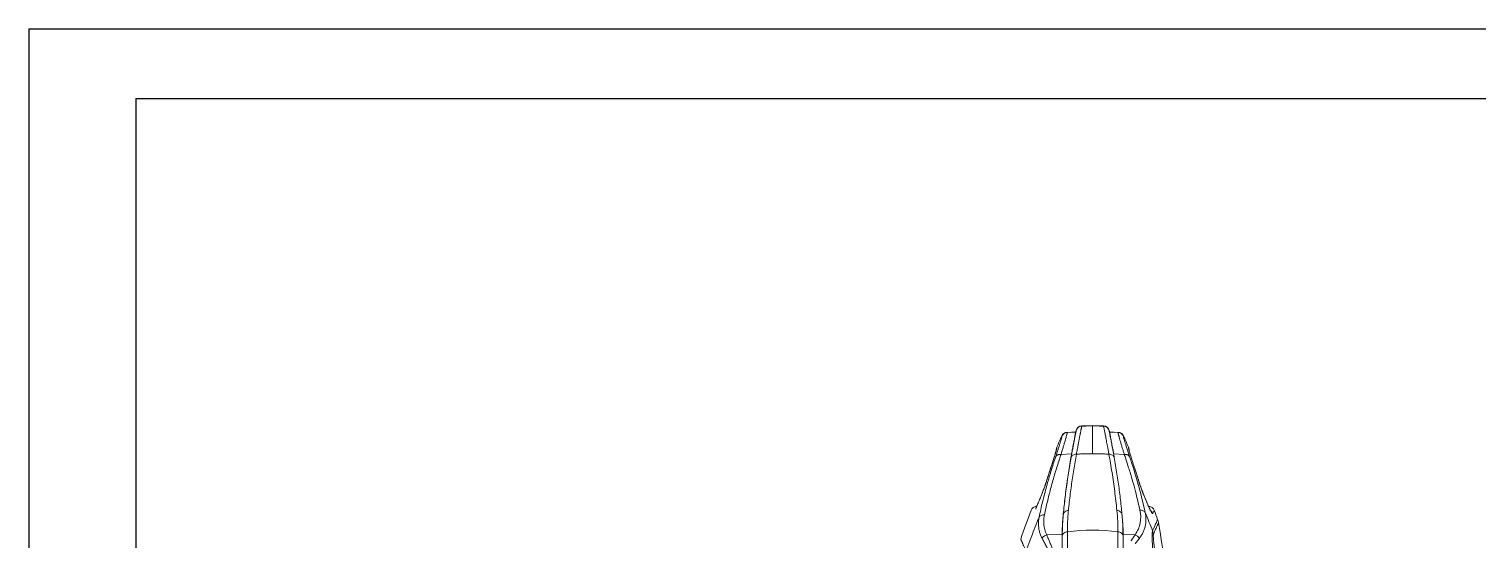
# Model space of a CAD drawing. Header units: inches. Extents: x 1127 to 2406, y 573 to 922.
# Drawn here: x 1127.1 to 1245.7, y 770.2 to 812 of the extents above; entities that cross this region are included whole.
import ezdxf

# ---------------------------------------------------------------- set-up
doc = ezdxf.new("R2010")
doc.units = ezdxf.units.IN

msp = doc.modelspace()

# ---------------------------------------------------------------- linework, layer by layer
for p, q in [((1127.067, 811.959), (1465.086, 811.959)), ((1127.067, 811.959), (1127.067, 572.957)), ((1135.814, 806.269), (1459.395, 806.269)), ((1135.814, 806.269), (1135.814, 578.647))]:
    msp.add_line(p, q)
at = {"color": 7, "linetype": 'Continuous', "lineweight": 15}
for p, q in [((1213.305, 779.45), (1213.305, 779.431)), ((1215.092, 779.431), (1215.092, 779.45)), ((1211.673, 778.629), (1211.672, 778.631)), ((1212.807, 778.961), (1212.101, 778.924)), ((1212.102, 778.922), (1212.101, 778.924)), ((1212.11, 778.907), (1212.804, 778.943)), ((1212.842, 779.049), (1212.842, 779.069)), ((1215.556, 779.069), (1215.556, 779.049)), ((1215.59, 778.961), (1216.296, 778.924)), ((1215.593, 778.943), (1216.287, 778.907)), ((1216.296, 778.924), (1216.295, 778.922)), ((1216.725, 778.629), (1216.726, 778.631)), ((1211.26, 777.704), (1211.259, 777.707)), ((1212.475, 777.153), (1211.609, 777.118)), ((1212.485, 777.49), (1212.538, 777.49)), ((1215.913, 777.49), (1215.86, 777.49)), ((1215.923, 777.152), (1216.789, 777.118)), ((1217.18, 777.531), (1217.136, 777.711)), ((1217.138, 777.707), (1217.137, 777.704)), ((1217.175, 777.541), (1217.179, 777.479)), ((1210.717, 775.854), (1210.45, 775.013)), ((1217.952, 775), (1217.681, 775.855)), ((1210.434, 770.523), (1211.698, 770.555)), ((1211.712, 770.458), (1211.712, 767.922)), ((1212.125, 770.78), (1212.125, 767.974)), ((1216.272, 770.78), (1216.272, 767.974)), ((1216.686, 770.458), (1216.686, 767.922)), ((1217.669, 770.531), (1216.699, 770.555))]:
    msp.add_line(p, q, dxfattribs=at)
at = {"color": 8, "linetype": 'Continuous', "lineweight": 15}
for p, q in [((1211.68, 778.613), (1211.673, 778.629)), ((1212.11, 778.907), (1212.102, 778.922)), ((1216.295, 778.922), (1216.287, 778.907)), ((1216.717, 778.613), (1216.725, 778.629)), ((1211.267, 777.682), (1211.26, 777.704)), ((1212.485, 777.472), (1212.535, 777.472)), ((1215.863, 777.472), (1215.913, 777.472)), ((1217.137, 777.704), (1217.13, 777.682))]:
    msp.add_line(p, q, dxfattribs=at)
at = {"color": 7, "linetype": 'Continuous', "lineweight": 15}
for centre, radius, start, end in [((1213.327, 778.951), 0.5, 92.56088, 166.34135), ((1214.199, 759.47), 20, 87.43912, 92.56088), ((1215.07, 778.951), 0.5, 13.65865, 87.43912), ((1303.332, 737.197), 100.59, 155.67522, 156.25172), ((1261.671, 767.203), 50.25, 166.34135, 166.64487), ((1166.727, 767.203), 50.25, 13.35513, 13.65865), ((1125.066, 737.197), 100.59, 23.74829, 24.32479), ((1303.332, 737.197), 100.59, 159.43005, 160.85502), ((1259.86, 766.182), 48.44, 172.83713, 173.0416), ((1168.538, 766.182), 48.44, 6.9584, 7.16287), ((1214.199, 754.06), 16.848, 82.9307, 97.0693)]:
    msp.add_arc(centre, radius, start, end, dxfattribs=at)
for points, knots in [([(1212.842, 779.049), (1212.867, 779.153), (1212.927, 779.249), (1213.093, 779.385), (1213.198, 779.426), (1213.305, 779.431)], [0, 0, 0, 0, 0.5, 0.5, 1, 1, 1, 1]), ([(1212.868, 777.134), (1212.88, 777.202), (1212.904, 777.336), (1212.939, 777.526), (1212.972, 777.705), (1213.003, 777.873), (1213.033, 778.031), (1213.061, 778.179), (1213.087, 778.317), (1213.112, 778.445), (1213.135, 778.563), (1213.156, 778.673), (1213.176, 778.773), (1213.194, 778.865), (1213.21, 778.948), (1213.225, 779.024), (1213.238, 779.092), (1213.25, 779.152), (1213.261, 779.206), (1213.27, 779.253), (1213.278, 779.294), (1213.285, 779.328), (1213.291, 779.358), (1213.295, 779.382), (1213.299, 779.401), (1213.302, 779.415), (1213.304, 779.425), (1213.305, 779.429), (1213.305, 779.431)], [0, 0, 0, 0, 0.0484036, 0.0960075, 0.1428126, 0.1888217, 0.2340376, 0.2784617, 0.322093, 0.3649305, 0.4069737, 0.4482222, 0.488676, 0.5283351, 0.5671993, 0.6052683, 0.6425418, 0.6790196, 0.7147017, 0.7495877, 0.7836776, 0.8169712, 0.8494682, 0.8811685, 0.9120721, 0.9421785, 0.9714879, 1, 1, 1, 1]), ([(1213.305, 779.431), (1213.379, 779.433), (1213.528, 779.439), (1213.751, 779.445), (1213.975, 779.449), (1214.124, 779.449), (1214.199, 779.449)], [0, 0, 0, 0, 0.2501188, 0.5000567, 0.7499662, 1, 1, 1, 1]), ([(1214.199, 779.449), (1214.199, 779.437), (1214.199, 779.38), (1214.199, 779.171), (1214.199, 779.02), (1214.199, 778.628), (1214.199, 778.388), (1214.199, 777.834), (1214.199, 777.519), (1214.199, 777.177)], [0, 0, 0, 0, 0.25, 0.25, 0.5, 0.5, 0.75, 0.75, 1, 1, 1, 1]), ([(1214.199, 779.449), (1214.199, 779.449), (1214.348, 779.449), (1214.647, 779.447), (1214.944, 779.436), (1215.092, 779.431)], [0, 0, 0, 0, 0.0000131, 0.4999602, 1, 1, 1, 1]), ([(1215.092, 779.431), (1215.093, 779.427), (1215.094, 779.421), (1215.099, 779.397), (1215.106, 779.362), (1215.116, 779.313), (1215.128, 779.248), (1215.144, 779.167), (1215.164, 779.068), (1215.187, 778.949), (1215.215, 778.809), (1215.247, 778.647), (1215.283, 778.461), (1215.323, 778.25), (1215.368, 778.013), (1215.418, 777.748), (1215.472, 777.457), (1215.51, 777.243), (1215.53, 777.135)], [0, 0, 0, 0, 0.0467522, 0.0956082, 0.146567, 0.1996279, 0.2547899, 0.3120524, 0.3714147, 0.4328757, 0.4964345, 0.5620898, 0.6298413, 0.6996881, 0.7716286, 0.8456585, 0.9217784, 1, 1, 1, 1]), ([(1215.556, 779.049), (1215.532, 779.146), (1215.474, 779.246), (1215.302, 779.388), (1215.193, 779.426), (1215.092, 779.431)], [0, 0, 0, 0, 0.5, 0.5, 1, 1, 1, 1]), ([(1211.177, 776.938), (1211.194, 776.989), (1211.228, 777.092), (1211.275, 777.237), (1211.321, 777.376), (1211.364, 777.508), (1211.424, 777.697), (1211.496, 777.924), (1211.569, 778.162), (1211.624, 778.351), (1211.657, 778.477), (1211.675, 778.553), (1211.683, 778.597), (1211.681, 778.608), (1211.68, 778.613)], [0, 0, 0, 0, 0.05032533, 0.10042492, 0.15035863, 0.20018694, 0.24997079, 0.37521446, 0.49989831, 0.6246382, 0.74988319, 0.83288266, 0.91616023, 1, 1, 1, 1]), ([(1211.609, 777.118), (1211.613, 777.134), (1211.63, 777.189), (1211.661, 777.297), (1211.704, 777.439), (1211.75, 777.587), (1211.8, 777.753), (1211.866, 777.974), (1211.936, 778.208), (1211.997, 778.424), (1212.043, 778.589), (1212.077, 778.721), (1212.1, 778.819), (1212.112, 778.885), (1212.111, 778.899), (1212.11, 778.907)], [0, 0, 0, 0, 0.01435383, 0.05027666, 0.10031406, 0.15097321, 0.20063256, 0.2758509, 0.40169368, 0.50098553, 0.60045847, 0.70006525, 0.79987175, 0.89988732, 1, 1, 1, 1]), ([(1212.104, 778.924), (1212.059, 778.919), (1211.968, 778.907), (1211.842, 778.843), (1211.736, 778.749), (1211.692, 778.668), (1211.671, 778.628)], [0, 0, 0, 0, 0.245157, 0.5, 0.754843, 1, 1, 1, 1]), ([(1211.68, 778.613), (1211.716, 778.692), (1211.777, 778.767), (1211.931, 778.873), (1212.023, 778.902), (1212.11, 778.907)], [0, 0, 0, 0, 0.5, 0.5, 1, 1, 1, 1]), ([(1212.432, 776.87), (1212.443, 776.934), (1212.466, 777.061), (1212.5, 777.244), (1212.532, 777.418), (1212.564, 777.585), (1212.594, 777.744), (1212.622, 777.894), (1212.666, 778.121), (1212.72, 778.397), (1212.767, 778.638), (1212.797, 778.798), (1212.817, 778.901), (1212.831, 778.978), (1212.84, 779.03), (1212.841, 779.043), (1212.842, 779.049)], [0, 0, 0, 0, 0.0483474, 0.0965588, 0.1446834, 0.1927706, 0.2408695, 0.2890291, 0.3372976, 0.47182, 0.606196, 0.6850271, 0.7636285, 0.8421955, 0.920922, 1, 1, 1, 1]), ([(1212.779, 778.792), (1212.779, 778.788), (1212.779, 778.782), (1212.775, 778.759), (1212.77, 778.726), (1212.762, 778.682), (1212.752, 778.628), (1212.74, 778.564), (1212.726, 778.49), (1212.71, 778.405), (1212.687, 778.284), (1212.656, 778.118), (1212.613, 777.893), (1212.565, 777.638), (1212.512, 777.356), (1212.474, 777.144), (1212.454, 777.038)], [0, 0, 0, 0, 0.056199, 0.1121721, 0.1679732, 0.2236571, 0.2792794, 0.3348957, 0.3905622, 0.446335, 0.5022701, 0.6022821, 0.7017146, 0.8009109, 0.9002216, 1, 1, 1, 1]), ([(1212.804, 778.943), (1212.804, 778.94), (1212.802, 778.933), (1212.798, 778.91), (1212.792, 778.875), (1212.783, 778.826), (1212.771, 778.761), (1212.756, 778.678), (1212.737, 778.576), (1212.704, 778.398), (1212.654, 778.127), (1212.587, 777.762), (1212.528, 777.44), (1212.491, 777.237), (1212.475, 777.153)], [0, 0, 0, 0, 0.0538806, 0.1100271, 0.1685465, 0.2295873, 0.2933296, 0.3598195, 0.4289889, 0.5007512, 0.6736848, 0.8138376, 0.922283, 1, 1, 1, 1]), ([(1212.804, 778.943), (1212.805, 778.948), (1212.807, 778.959), (1212.807, 778.961), (1212.807, 778.961)], [0, 0, 0, 0, 0.50005107, 1, 1, 1, 1]), ([(1215.556, 779.049), (1215.556, 779.046), (1215.556, 779.04), (1215.559, 779.019), (1215.564, 778.99), (1215.571, 778.951), (1215.58, 778.904), (1215.591, 778.847), (1215.603, 778.781), (1215.618, 778.707), (1215.644, 778.571), (1215.688, 778.344), (1215.748, 778.034), (1215.806, 777.734), (1215.856, 777.468), (1215.909, 777.182), (1215.947, 776.974), (1215.966, 776.87)], [0, 0, 0, 0, 0.04658437, 0.09301411, 0.13932781, 0.18556452, 0.23176361, 0.2779647, 0.32420754, 0.37053191, 0.41697754, 0.55021193, 0.68376508, 0.7628189, 0.84173145, 0.92071919, 1, 1, 1, 1]), ([(1215.943, 777.038), (1215.932, 777.097), (1215.911, 777.217), (1215.88, 777.384), (1215.85, 777.544), (1215.822, 777.694), (1215.795, 777.836), (1215.77, 777.968), (1215.747, 778.091), (1215.725, 778.205), (1215.7, 778.338), (1215.673, 778.477), (1215.649, 778.608), (1215.631, 778.705), (1215.62, 778.77), (1215.619, 778.784), (1215.618, 778.792)], [0, 0, 0, 0, 0.0555165, 0.1108408, 0.1660333, 0.2211547, 0.2762656, 0.331426, 0.3866955, 0.4421328, 0.4977957, 0.5983432, 0.6985114, 0.7986276, 0.899017, 1, 1, 1, 1]), ([(1216.287, 778.907), (1216.287, 778.904), (1216.285, 778.897), (1216.288, 778.875), (1216.293, 778.844), (1216.301, 778.802), (1216.313, 778.751), (1216.329, 778.689), (1216.347, 778.618), (1216.369, 778.537), (1216.394, 778.447), (1216.422, 778.347), (1216.467, 778.19), (1216.532, 777.97), (1216.607, 777.723), (1216.666, 777.528), (1216.709, 777.389), (1216.75, 777.252), (1216.776, 777.162), (1216.789, 777.118)], [0, 0, 0, 0, 0.053888, 0.1077558, 0.1615934, 0.2154053, 0.2691918, 0.3229494, 0.3766767, 0.4303724, 0.4840334, 0.5376523, 0.5912257, 0.7142709, 0.8223808, 0.8692774, 0.9171387, 0.9600238, 1, 1, 1, 1]), ([(1216.287, 778.907), (1216.374, 778.902), (1216.466, 778.873), (1216.62, 778.767), (1216.681, 778.692), (1216.717, 778.613)], [0, 0, 0, 0, 0.5, 0.5, 1, 1, 1, 1]), ([(1216.729, 778.624), (1216.707, 778.664), (1216.663, 778.747), (1216.557, 778.841), (1216.431, 778.907), (1216.338, 778.919), (1216.293, 778.924)], [0, 0, 0, 0, 0.2448597, 0.4996968, 0.7546945, 1, 1, 1, 1]), ([(1217.221, 776.938), (1217.05, 777.453), (1216.917, 777.868), (1216.746, 778.439), (1216.708, 778.594), (1216.717, 778.613)], [0, 0, 0, 0, 0.5, 0.5, 1, 1, 1, 1]), ([(1210.248, 772.163), (1210.286, 772.342), (1210.362, 772.7), (1210.486, 773.235), (1210.616, 773.77), (1210.754, 774.305), (1210.957, 775.049), (1211.181, 775.8), (1211.401, 776.491), (1211.522, 776.863), (1211.585, 777.05), (1211.609, 777.118)], [0, 0, 0, 0, 0.1075976, 0.2151956, 0.3227931, 0.4303904, 0.5379879, 0.7729935, 0.8860945, 0.9584399, 1, 1, 1, 1]), ([(1211.223, 777.487), (1211.219, 777.474), (1211.21, 777.445), (1211.159, 777.257), (1211.075, 776.983), (1210.969, 776.645), (1210.852, 776.281), (1210.764, 776.012), (1210.72, 775.881)], [0, 0, 0, 0, 0.1567444, 0.3392934, 0.5256444, 0.6969198, 0.8524283, 1, 1, 1, 1]), ([(1210.741, 775.935), (1210.76, 775.992), (1210.797, 776.104), (1210.849, 776.262), (1210.898, 776.413), (1210.944, 776.555), (1210.986, 776.689), (1211.026, 776.814), (1211.062, 776.931), (1211.096, 777.039), (1211.126, 777.138), (1211.154, 777.229), (1211.178, 777.311), (1211.199, 777.385), (1211.218, 777.45), (1211.233, 777.507), (1211.246, 777.556), (1211.255, 777.597), (1211.262, 777.63), (1211.267, 777.655), (1211.269, 777.673), (1211.268, 777.679), (1211.267, 777.682)], [0, 0, 0, 0, 0.0541984, 0.1079637, 0.1612769, 0.2141432, 0.2665733, 0.3185704, 0.3701286, 0.4212405, 0.4719099, 0.522139, 0.5719229, 0.6212648, 0.670166, 0.7186236, 0.7666338, 0.814192, 0.8613028, 0.9079788, 0.9542189, 1, 1, 1, 1]), ([(1211.177, 776.938), (1211.184, 776.95), (1211.198, 776.974), (1211.226, 777.007), (1211.26, 777.038), (1211.306, 777.068), (1211.367, 777.096), (1211.431, 777.113), (1211.484, 777.119), (1211.524, 777.119), (1211.565, 777.117), (1211.594, 777.118), (1211.609, 777.118)], [0, 0, 0, 0, 0.0963894, 0.1954168, 0.2965108, 0.3990194, 0.5497213, 0.700219, 0.7755681, 0.8500923, 0.9266033, 1, 1, 1, 1]), ([(1211.262, 777.711), (1211.247, 777.671), (1211.215, 777.59), (1211.219, 777.497), (1211.22, 777.449)], [0, 0, 0, 0, 0.4849308, 1, 1, 1, 1]), ([(1212.454, 777.038), (1212.411, 776.798), (1212.325, 776.319), (1212.21, 775.601), (1212.105, 774.885), (1212.009, 774.173), (1211.923, 773.463), (1211.845, 772.756), (1211.8, 772.285), (1211.777, 772.05)], [0, 0, 0, 0, 0.1448688, 0.2890284, 0.4325005, 0.5753084, 0.7174765, 0.8590312, 1, 1, 1, 1]), ([(1212.868, 777.134), (1212.829, 776.923), (1212.751, 776.498), (1212.644, 775.855), (1212.544, 775.204), (1212.451, 774.545), (1212.364, 773.878), (1212.285, 773.203), (1212.238, 772.751), (1212.215, 772.523)], [0, 0, 0, 0, 0.1377927, 0.2772556, 0.4183999, 0.5612362, 0.7057751, 0.8520264, 1, 1, 1, 1]), ([(1212.432, 776.87), (1212.448, 776.94), (1212.499, 777.013), (1212.661, 777.111), (1212.768, 777.135), (1212.868, 777.134)], [0, 0, 0, 0, 0.5, 0.5, 1, 1, 1, 1]), ([(1212.868, 777.134), (1212.978, 777.141), (1213.199, 777.154), (1213.532, 777.167), (1213.865, 777.176), (1214.087, 777.177), (1214.199, 777.177)], [0, 0, 0, 0, 0.24961274, 0.49947143, 0.7495944, 1, 1, 1, 1]), ([(1214.199, 777.177), (1214.31, 777.177), (1214.534, 777.176), (1214.867, 777.167), (1215.199, 777.154), (1215.42, 777.141), (1215.53, 777.135)], [0, 0, 0, 0, 0.2513939, 0.5018463, 0.7513754, 1, 1, 1, 1]), ([(1216.183, 772.523), (1216.155, 772.789), (1216.101, 773.315), (1216.006, 774.101), (1215.902, 774.875), (1215.788, 775.638), (1215.665, 776.391), (1215.575, 776.888), (1215.53, 777.135)], [0, 0, 0, 0, 0.1724672, 0.3425928, 0.5103924, 0.6758821, 0.8390788, 1, 1, 1, 1]), ([(1215.966, 776.87), (1215.95, 776.94), (1215.899, 777.013), (1215.737, 777.111), (1215.629, 777.135), (1215.53, 777.135)], [0, 0, 0, 0, 0.5, 0.5, 1, 1, 1, 1]), ([(1216.789, 777.118), (1216.83, 776.997), (1216.954, 776.632), (1217.123, 776.104), (1217.309, 775.492), (1217.497, 774.847), (1217.768, 773.852), (1217.951, 773.058), (1218.068, 772.545)], [0, 0, 0, 0, 0.079817, 0.2410191, 0.3483986, 0.4819939, 0.6648687, 1, 1, 1, 1]), ([(1216.789, 777.118), (1216.802, 777.118), (1216.831, 777.117), (1216.878, 777.117), (1216.934, 777.115), (1216.994, 777.107), (1217.054, 777.086), (1217.108, 777.059), (1217.155, 777.024), (1217.194, 776.983), (1217.212, 776.953), (1217.221, 776.938)], [0, 0, 0, 0, 0.066042, 0.1489947, 0.2503317, 0.3817104, 0.5011183, 0.625814, 0.7492267, 0.8765844, 1, 1, 1, 1]), ([(1217.211, 777.357), (1217.2, 777.397), (1217.179, 777.473), (1217.169, 777.525), (1217.169, 777.518), (1217.169, 777.516)], [0, 0, 0, 0, 0.474711, 0.891919, 1, 1, 1, 1]), ([(1217.192, 777.407), (1217.209, 777.348), (1217.248, 777.211), (1217.348, 776.889), (1217.482, 776.465), (1217.598, 776.113), (1217.656, 775.935)], [0, 0, 0, 0, 0.19818529, 0.45990087, 0.72717176, 1, 1, 1, 1]), ([(1209.811, 771.969), (1209.856, 772.182), (1209.947, 772.608), (1210.095, 773.242), (1210.253, 773.872), (1210.42, 774.496), (1210.596, 775.115), (1210.78, 775.728), (1210.973, 776.335), (1211.109, 776.738), (1211.177, 776.938)], [0, 0, 0, 0, 0.1280478, 0.2552306, 0.3815453, 0.5069891, 0.631559, 0.7552524, 0.8780669, 1, 1, 1, 1]), ([(1210.741, 775.935), (1210.73, 775.912), (1210.717, 775.885), (1210.717, 775.854), (1210.717, 775.849)], [0, 0, 0, 0, 0.8393759, 1, 1, 1, 1]), ([(1212.432, 776.87), (1212.395, 776.659), (1212.32, 776.234), (1212.216, 775.59), (1212.119, 774.936), (1212.029, 774.272), (1211.945, 773.598), (1211.867, 772.913), (1211.821, 772.453), (1211.798, 772.222)], [0, 0, 0, 0, 0.1363606, 0.2748903, 0.4155856, 0.5584447, 0.7034675, 0.8506531, 1, 1, 1, 1]), ([(1215.966, 776.87), (1216.005, 776.644), (1216.085, 776.194), (1216.192, 775.521), (1216.29, 774.853), (1216.38, 774.189), (1216.461, 773.529), (1216.534, 772.874), (1216.578, 772.439), (1216.599, 772.222)], [0, 0, 0, 0, 0.1459691, 0.29085672, 0.43468786, 0.57748899, 0.71928809, 0.86011472, 1, 1, 1, 1]), ([(1217.68, 775.849), (1217.68, 775.854), (1217.68, 775.885), (1217.667, 775.912), (1217.656, 775.935)], [0, 0, 0, 0, 0.1601796, 1, 1, 1, 1]), ([(1209.714, 773.082), (1209.726, 773.108), (1209.767, 773.202), (1209.874, 773.458), (1209.992, 773.752), (1210.097, 774.022), (1210.158, 774.184), (1210.217, 774.343), (1210.265, 774.475), (1210.303, 774.582), (1210.332, 774.665), (1210.36, 774.744), (1210.411, 774.896), (1210.446, 775.007), (1210.474, 775.095)], [0, 0, 0, 0, 0.0410447, 0.149378, 0.3713018, 0.4470383, 0.5219943, 0.5968077, 0.6721196, 0.7144238, 0.7561359, 0.7973647, 0.8382231, 1, 1, 1, 1]), ([(1210.474, 775.095), (1210.463, 775.071), (1210.449, 775.042), (1210.449, 775.009), (1210.449, 775.003)], [0, 0, 0, 0, 0.7909986, 1, 1, 1, 1]), ([(1217.924, 775.095), (1217.931, 775.071), (1217.949, 775.013), (1217.986, 774.899), (1218.042, 774.733), (1218.115, 774.525), (1218.232, 774.203), (1218.394, 773.777), (1218.616, 773.234), (1218.82, 772.77), (1218.958, 772.489), (1219.032, 772.357), (1219.076, 772.293), (1219.108, 772.259), (1219.117, 772.267), (1219.121, 772.272)], [0, 0, 0, 0, 0.024992, 0.0621236, 0.1111761, 0.175883, 0.2386423, 0.3695317, 0.4989382, 0.6585154, 0.772165, 0.8301994, 0.8874585, 0.9440098, 1, 1, 1, 1]), ([(1218.921, 772.542), (1218.922, 772.543), (1218.926, 772.546), (1218.912, 772.576), (1218.876, 772.654), (1218.786, 772.843), (1218.659, 773.131), (1218.527, 773.441), (1218.411, 773.726), (1218.287, 774.041), (1218.161, 774.374), (1218.04, 774.713), (1217.979, 774.905), (1217.947, 775.004)], [0, 0, 0, 0, 0.0162122, 0.0466216, 0.0862814, 0.1940871, 0.3402778, 0.4277769, 0.5244263, 0.6300873, 0.7446405, 0.8679814, 1, 1, 1, 1]), ([(1210.234, 774.39), (1210.214, 774.336), (1210.165, 774.203), (1210.058, 773.924), (1209.927, 773.593), (1209.792, 773.266), (1209.717, 773.095), (1209.684, 773.019)], [0, 0, 0, 0, 0.1224861, 0.3008305, 0.5934354, 0.8178868, 1, 1, 1, 1]), ([(1209.597, 772.863), (1209.506, 772.858), (1209.408, 772.826), (1209.248, 772.709), (1209.187, 772.625), (1209.155, 772.54)], [0, 0, 0, 0, 0.5, 0.5, 1, 1, 1, 1]), ([(1209.684, 773.019), (1209.681, 773.013), (1209.662, 772.968), (1209.63, 772.898), (1209.579, 772.787), (1209.541, 772.702), (1209.521, 772.652), (1209.547, 772.642), (1209.553, 772.64)], [0, 0, 0, 0, 0.0285864, 0.1965744, 0.3557478, 0.5794642, 0.8934611, 1, 1, 1, 1]), ([(1209.752, 773.177), (1209.73, 773.126), (1209.678, 773.004), (1209.634, 772.908), (1209.609, 772.852)], [0, 0, 0, 0, 0.4144989, 1, 1, 1, 1]), ([(1211.798, 772.222), (1211.787, 772.095), (1211.764, 771.845), (1211.74, 771.478), (1211.723, 771.125), (1211.714, 770.787), (1211.712, 770.566), (1211.712, 770.458)], [0, 0, 0, 0, 0.2154593, 0.4232011, 0.6232153, 0.8154874, 1, 1, 1, 1]), ([(1212.215, 772.523), (1212.115, 772.516), (1212.009, 772.483), (1211.855, 772.371), (1211.809, 772.294), (1211.798, 772.222)], [0, 0, 0, 0, 0.5, 0.5, 1, 1, 1, 1]), ([(1212.215, 772.523), (1212.201, 772.375), (1212.173, 772.081), (1212.146, 771.642), (1212.129, 771.209), (1212.126, 770.922), (1212.125, 770.78)], [0, 0, 0, 0, 0.2535899, 0.5047361, 0.7535138, 1, 1, 1, 1]), ([(1216.183, 772.523), (1216.283, 772.516), (1216.388, 772.483), (1216.543, 772.371), (1216.589, 772.294), (1216.599, 772.222)], [0, 0, 0, 0, 0.5, 0.5, 1, 1, 1, 1]), ([(1216.599, 772.222), (1216.609, 772.116), (1216.628, 771.908), (1216.65, 771.599), (1216.669, 771.253), (1216.68, 770.941), (1216.685, 770.662), (1216.685, 770.526), (1216.686, 770.458)], [0, 0, 0, 0, 0.17899636, 0.3530421, 0.52417644, 0.76814603, 0.88416439, 1, 1, 1, 1]), ([(1218.068, 772.545), (1218.144, 772.199), (1218.156, 771.848), (1218.03, 771.166), (1217.891, 770.833), (1217.669, 770.531)], [0, 0, 0, 0, 0.5, 0.5, 1, 1, 1, 1]), ([(1218.506, 772.352), (1218.515, 772.302), (1218.535, 772.201), (1218.553, 772.05), (1218.563, 771.902), (1218.564, 771.755), (1218.558, 771.612), (1218.543, 771.47), (1218.513, 771.278), (1218.452, 771.039), (1218.342, 770.757), (1218.203, 770.491), (1218.083, 770.324), (1218.024, 770.242)], [0, 0, 0, 0, 0.0703402, 0.1397165, 0.2080866, 0.275413, 0.3416622, 0.4068051, 0.4708162, 0.6089585, 0.7432722, 0.8736416, 1, 1, 1, 1]), ([(1218.068, 772.545), (1218.159, 772.55), (1218.256, 772.537), (1218.414, 772.467), (1218.474, 772.412), (1218.506, 772.352)], [0, 0, 0, 0, 0.5, 0.5, 1, 1, 1, 1]), ([(1219.242, 772.54), (1219.21, 772.625), (1219.15, 772.709), (1218.989, 772.826), (1218.892, 772.858), (1218.8, 772.863)], [0, 0, 0, 0, 0.5, 0.5, 1, 1, 1, 1]), ([(1208.734, 769.195), (1208.838, 769.474), (1209.012, 769.94), (1209.291, 770.663), (1209.545, 771.309), (1209.73, 771.768), (1209.811, 771.969)], [0, 0, 0, 0, 0.3008094, 0.5015675, 0.7820224, 1, 1, 1, 1]), ([(1210.052, 770.257), (1210.029, 770.302), (1209.983, 770.393), (1209.925, 770.533), (1209.874, 770.678), (1209.831, 770.827), (1209.798, 770.981), (1209.775, 771.138), (1209.761, 771.298), (1209.757, 771.462), (1209.764, 771.629), (1209.78, 771.798), (1209.801, 771.912), (1209.811, 771.969)], [0, 0, 0, 0, 0.0823289, 0.1664565, 0.2523688, 0.3400447, 0.4294568, 0.5205707, 0.6133456, 0.707734, 0.8036817, 0.9011271, 1, 1, 1, 1]), ([(1210.248, 772.163), (1210.158, 772.168), (1210.061, 772.154), (1209.902, 772.083), (1209.842, 772.028), (1209.811, 771.969)], [0, 0, 0, 0, 0.5, 0.5, 1, 1, 1, 1]), ([(1210.248, 772.163), (1210.239, 772.113), (1210.22, 772.014), (1210.201, 771.866), (1210.19, 771.719), (1210.187, 771.574), (1210.193, 771.398), (1210.216, 771.193), (1210.265, 770.963), (1210.335, 770.739), (1210.401, 770.594), (1210.434, 770.523)], [0, 0, 0, 0, 0.0896754, 0.1784322, 0.2663879, 0.3536633, 0.440382, 0.5834964, 0.7240342, 0.8626436, 1, 1, 1, 1]), ([(1211.777, 772.05), (1211.765, 771.906), (1211.74, 771.622), (1211.716, 771.197), (1211.703, 770.847), (1211.698, 770.567), (1211.698, 770.428), (1211.697, 770.359)], [0, 0, 0, 0, 0.2562313, 0.5043628, 0.7532401, 0.8767422, 1, 1, 1, 1]), ([(1216.7, 770.359), (1216.7, 770.428), (1216.699, 770.567), (1216.694, 770.847), (1216.682, 771.197), (1216.657, 771.622), (1216.633, 771.906), (1216.62, 772.05)], [0, 0, 0, 0, 0.123248, 0.2467599, 0.4956372, 0.7437587, 1, 1, 1, 1]), ([(1219.522, 771.786), (1219.522, 771.784), (1219.488, 771.706), (1219.349, 771.398), (1219.244, 771.166), (1219.107, 770.853)], [0, 0, 0, 0, 0.5, 0.5, 1, 1, 1, 1]), ([(1219.592, 771.52), (1219.592, 771.52), (1219.591, 771.518), (1219.586, 771.506), (1219.578, 771.488), (1219.563, 771.454), (1219.536, 771.393), (1219.49, 771.292), (1219.432, 771.162), (1219.36, 771.002), (1219.277, 770.816), (1219.212, 770.667), (1219.179, 770.593)], [0, 0, 0, 0, 0.0623801, 0.1248385, 0.1873812, 0.2500141, 0.3753031, 0.5000235, 0.6266518, 0.7521555, 0.876587, 1, 1, 1, 1]), ([(1208.305, 770.187), (1208.306, 770.186), (1208.306, 770.184), (1208.312, 770.17), (1208.322, 770.148), (1208.336, 770.116), (1208.353, 770.076), (1208.375, 770.027), (1208.4, 769.97), (1208.428, 769.903), (1208.461, 769.828), (1208.497, 769.744), (1208.537, 769.652), (1208.581, 769.551), (1208.628, 769.441), (1208.679, 769.323), (1208.716, 769.238), (1208.734, 769.195)], [0, 0, 0, 0, 0.0673703, 0.1346121, 0.2017318, 0.2687358, 0.3356306, 0.4024228, 0.4691188, 0.5357251, 0.6022482, 0.6686946, 0.7350707, 0.8013829, 0.8676376, 0.9338412, 1, 1, 1, 1]), ([(1210.434, 770.523), (1210.36, 770.503), (1210.282, 770.468), (1210.146, 770.374), (1210.09, 770.316), (1210.052, 770.257)], [0, 0, 0, 0, 0.5, 0.5, 1, 1, 1, 1]), ([(1210.61, 769.167), (1210.582, 769.224), (1210.528, 769.338), (1210.445, 769.502), (1210.364, 769.663), (1210.283, 769.819), (1210.203, 769.971), (1210.126, 770.118), (1210.077, 770.21), (1210.052, 770.257)], [0, 0, 0, 0, 0.13976651, 0.28040019, 0.42201149, 0.56469867, 0.70854709, 0.85362838, 1, 1, 1, 1]), ([(1210.434, 770.523), (1210.451, 770.484), (1210.485, 770.405), (1210.54, 770.276), (1210.601, 770.133), (1210.685, 769.933), (1210.792, 769.673), (1210.878, 769.455), (1210.921, 769.346)], [0, 0, 0, 0, 0.111255, 0.2310477, 0.3594206, 0.4963819, 0.7475831, 1, 1, 1, 1]), ([(1211.712, 770.458), (1211.723, 770.532), (1211.768, 770.61), (1211.922, 770.73), (1212.026, 770.768), (1212.125, 770.78)], [0, 0, 0, 0, 0.5, 0.5, 1, 1, 1, 1]), ([(1216.272, 770.78), (1216.371, 770.768), (1216.476, 770.73), (1216.629, 770.61), (1216.675, 770.532), (1216.686, 770.458)], [0, 0, 0, 0, 0.5, 0.5, 1, 1, 1, 1]), ([(1216.7, 770.359), (1216.7, 770.392), (1216.7, 770.459), (1216.699, 770.523), (1216.699, 770.555)], [0, 0, 0, 0, 0.5000155, 1, 1, 1, 1]), ([(1218.024, 770.242), (1217.988, 770.302), (1217.935, 770.363), (1217.809, 770.465), (1217.738, 770.505), (1217.669, 770.531)], [0, 0, 0, 0, 0.5, 0.5, 1, 1, 1, 1]), ([(1218.024, 770.242), (1217.997, 770.207), (1217.942, 770.135), (1217.855, 770.022), (1217.765, 769.905), (1217.702, 769.824), (1217.67, 769.783)], [0, 0, 0, 0, 0.2446534, 0.4929284, 0.7447417, 1, 1, 1, 1]), ([(1219.107, 770.853), (1219.104, 770.843), (1219.098, 770.824), (1219.091, 770.779), (1219.085, 770.721), (1219.08, 770.634), (1219.076, 770.498), (1219.077, 770.237), (1219.089, 769.822), (1219.117, 769.241), (1219.156, 768.564), (1219.205, 767.8), (1219.26, 766.967), (1219.3, 766.388), (1219.32, 766.088)], [0, 0, 0, 0, 0.0233158, 0.0475935, 0.0727589, 0.0988024, 0.1403731, 0.195066, 0.2977672, 0.410938, 0.542141, 0.6838273, 0.8363619, 1, 1, 1, 1]), ([(1219.179, 770.593), (1219.177, 770.586), (1219.173, 770.574), (1219.169, 770.541), (1219.167, 770.499), (1219.166, 770.446), (1219.168, 770.383), (1219.173, 770.27), (1219.187, 770.082), (1219.221, 769.74), (1219.277, 769.251), (1219.352, 768.658), (1219.435, 768.025), (1219.517, 767.408), (1219.602, 766.771), (1219.658, 766.352), (1219.687, 766.136)], [0, 0, 0, 0, 0.0185501, 0.0371375, 0.0560184, 0.0754376, 0.0956201, 0.1167666, 0.1732356, 0.2380055, 0.3519805, 0.4885777, 0.6092851, 0.7434438, 0.8674698, 1, 1, 1, 1])]:
    msp.add_open_spline(points, degree=3, knots=knots, dxfattribs=at)
at = {"color": 8, "linetype": 'Continuous', "lineweight": 15}
for points, knots in [([(1211.267, 777.682), (1211.254, 777.648), (1211.229, 777.581), (1211.227, 777.509), (1211.226, 777.474)], [0, 0, 0, 0, 0.5059635, 1, 1, 1, 1]), ([(1217.13, 777.682), (1217.131, 777.665), (1217.133, 777.63), (1217.157, 777.527), (1217.187, 777.426), (1217.192, 777.407)], [0, 0, 0, 0, 0.44254388, 0.89527665, 1, 1, 1, 1]), ([(1217.168, 777.496), (1217.168, 777.515), (1217.17, 777.579), (1217.146, 777.64), (1217.13, 777.682)], [0, 0, 0, 0, 0.3027791, 1, 1, 1, 1]), ([(1217.949, 774.986), (1217.95, 774.993), (1217.953, 775.031), (1217.937, 775.066), (1217.924, 775.095)], [0, 0, 0, 0, 0.1754368, 1, 1, 1, 1]), ([(1219.121, 772.272), (1219.103, 772.311), (1219.065, 772.39), (1218.983, 772.481), (1218.914, 772.517), (1218.886, 772.532)], [0, 0, 0, 0, 0.3611506, 0.7341069, 1, 1, 1, 1])]:
    msp.add_open_spline(points, degree=3, knots=knots, dxfattribs=at)
at = {"color": 7, "linetype": 'Continuous', "lineweight": 15}
for points in [[(1210.474, 775.095), (1210.56, 775.375), (1210.649, 775.656), (1210.741, 775.935)], [(1218.506, 772.352), (1218.171, 773.891), (1217.741, 775.421), (1217.221, 776.938)], [(1217.656, 775.935), (1217.749, 775.656), (1217.838, 775.375), (1217.924, 775.095)], [(1216.183, 772.523), (1216.241, 771.94), (1216.272, 771.358), (1216.272, 770.78)], [(1219.107, 770.853), (1218.91, 771.357), (1218.709, 771.857), (1218.506, 772.352)], [(1219.121, 772.271), (1219.202, 772.45), (1219.242, 772.54), (1219.242, 772.54)], [(1219.242, 772.54), (1219.336, 772.289), (1219.43, 772.037), (1219.522, 771.786)], [(1219.592, 771.52), (1219.577, 771.611), (1219.553, 771.7), (1219.522, 771.786)], [(1219.592, 771.52), (1220.993, 763.249), (1221.699, 754.859), (1221.699, 746.47)], [(1211.697, 770.359), (1211.698, 770.426), (1211.698, 770.492), (1211.698, 770.555)], [(1217.669, 770.531), (1217.572, 770.377), (1217.466, 770.213), (1217.355, 770.04)], [(1219.107, 770.853), (1219.139, 770.769), (1219.163, 770.681), (1219.179, 770.593)]]:
    msp.add_open_spline(points, degree=3, dxfattribs=at)

doc.saveas('drawing.dxf')
